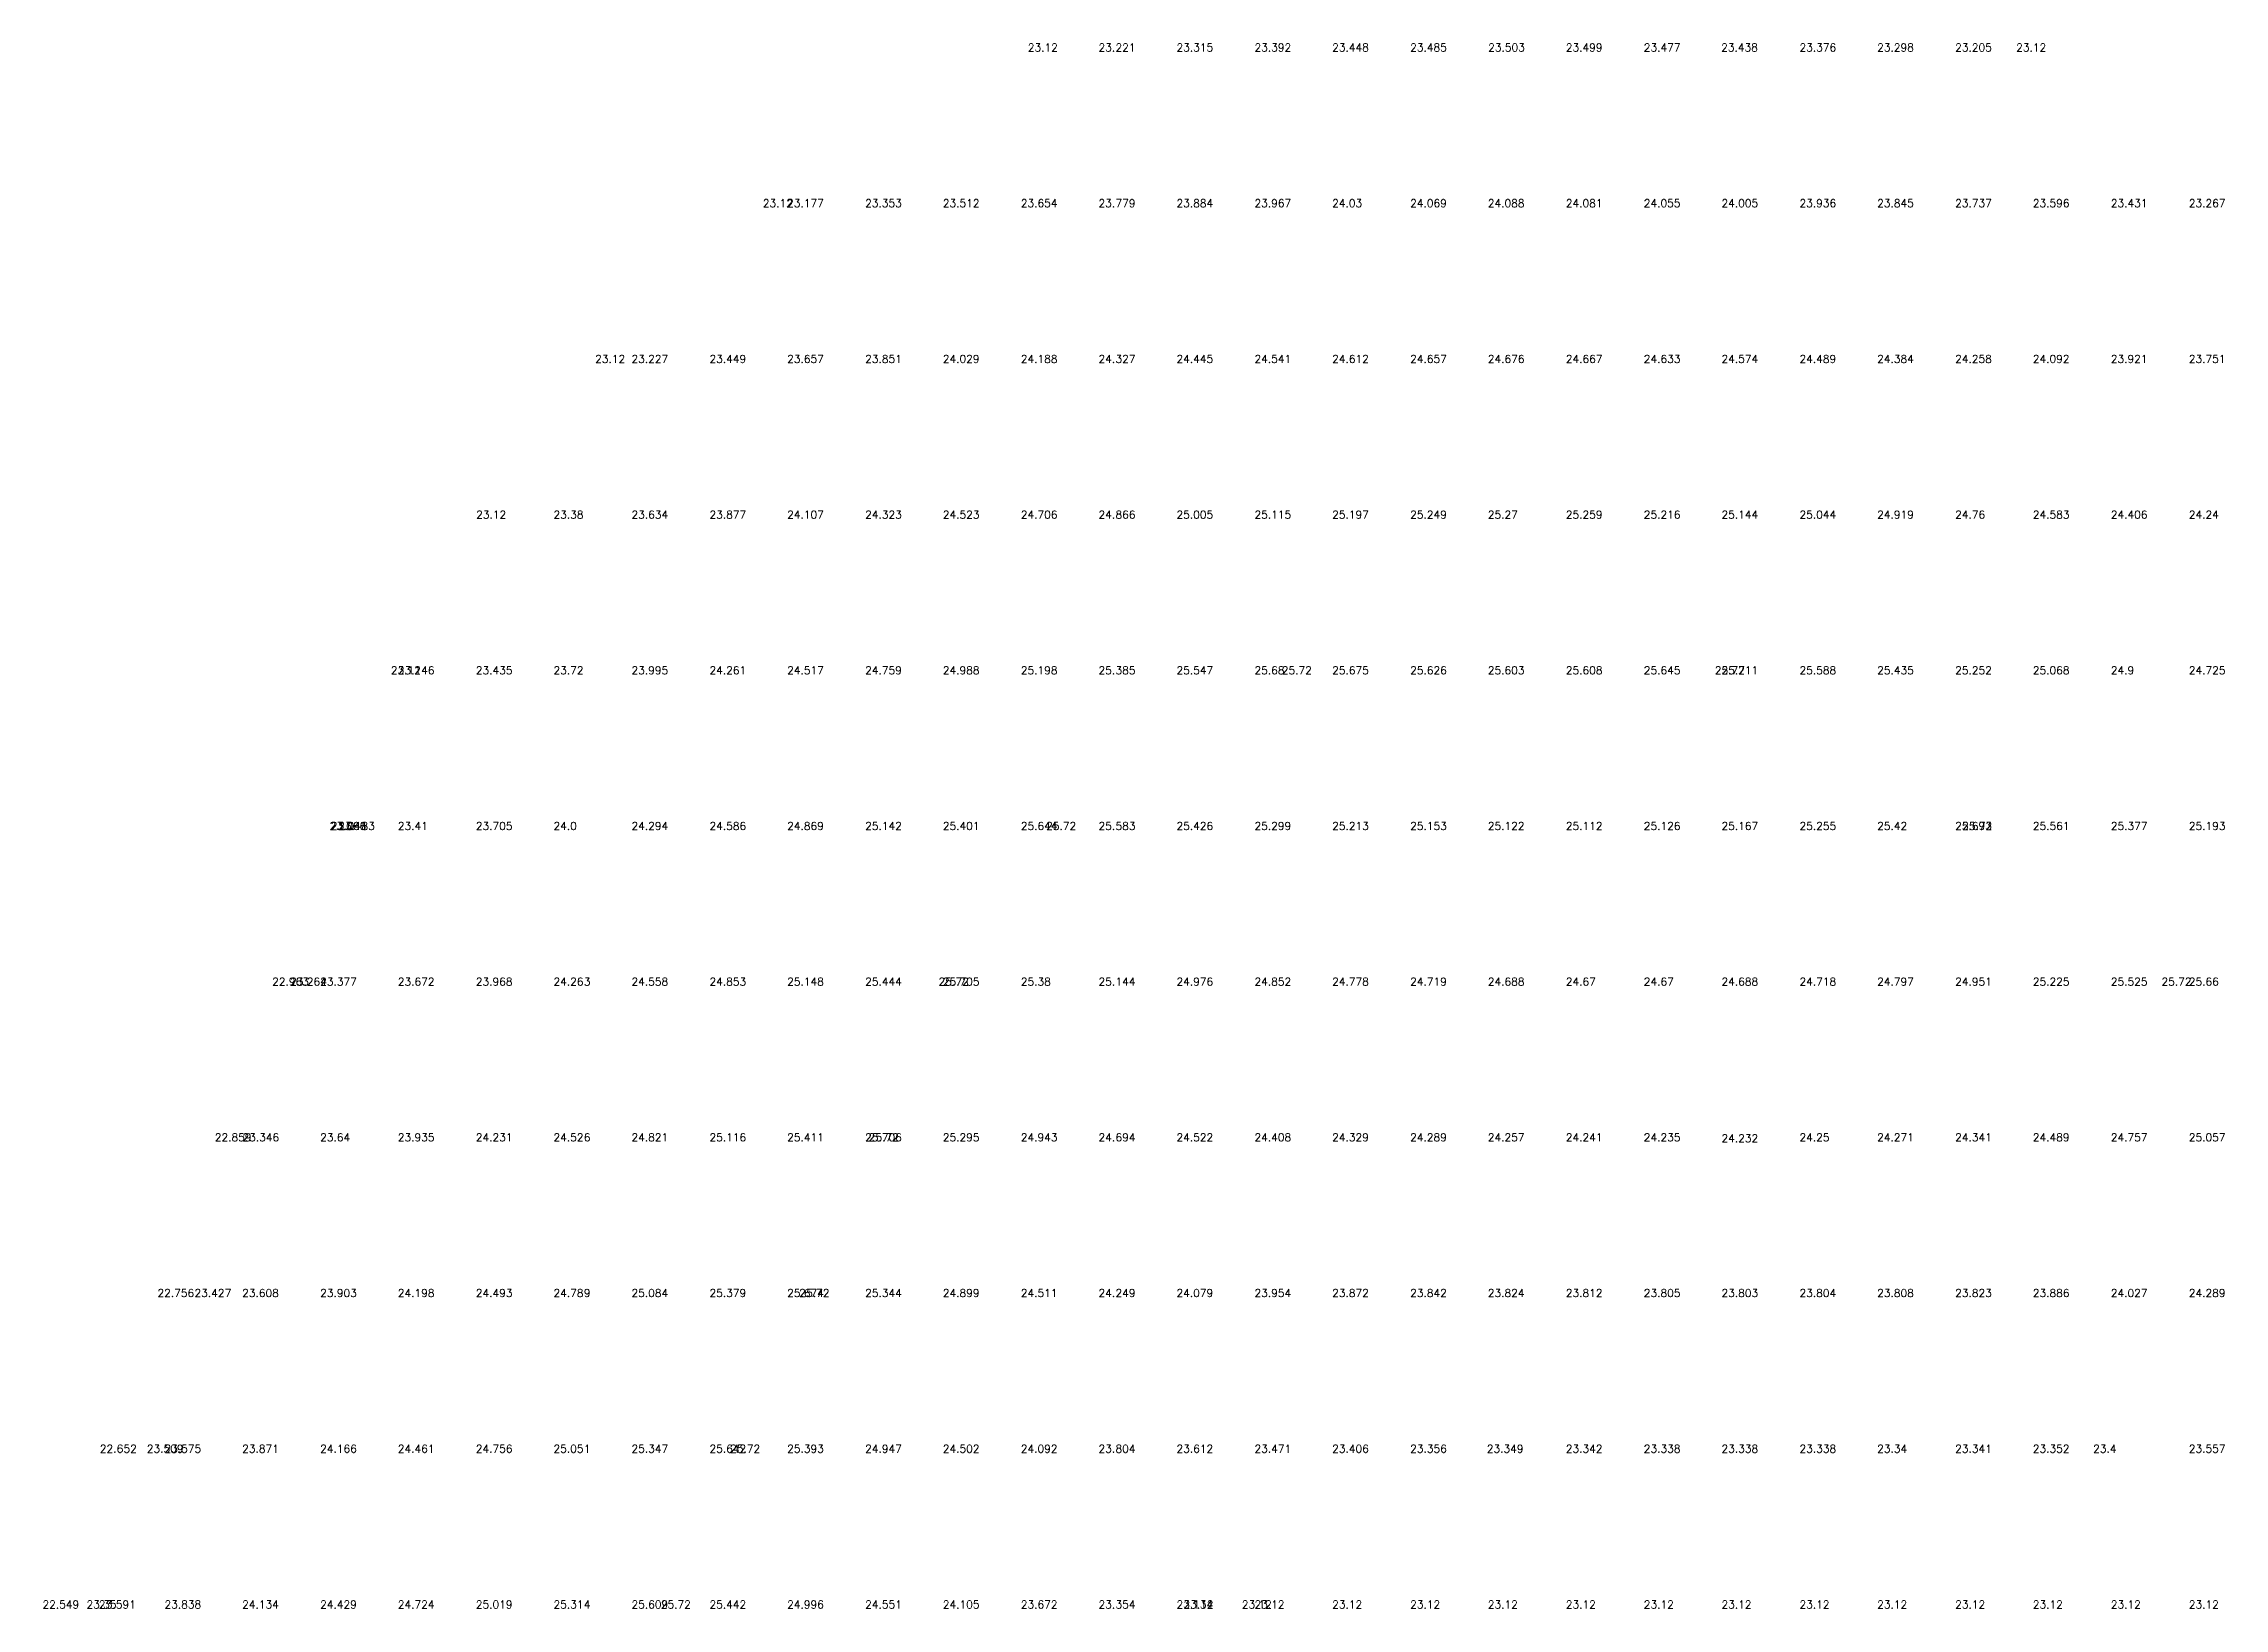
# Model space of a CAD drawing. Extents: x 6821 to 156660, y 8800 to 140150.
# Drawn here: x 39675 to 81688, y 110000 to 140150 of the extents above; entities that cross this region are included whole.
import ezdxf

# ---------------------------------------------------------------- set-up
doc = ezdxf.new("R2010")
doc.units = 0
doc.layers.get('0').update_dxf_attribs({"linetype": 'CONTINUOUS'})
doc.styles.get("Standard").update_dxf_attribs({"font": 'romans.shx', "bigfont": 'hztxt.shx'})

msp = doc.modelspace()

# ---------------------------------------------------------------- texts
for s, p in [('23.12', (58638.78, 140000, 23400)), ('23.221', (60000.62, 140000, 23500.92)), ('23.315', (61500.62, 140000, 23595.49)), ('23.392', (63000.62, 140000, 23672.35)), ('23.448', (64500.62, 140000, 23727.62)), ('23.485', (66000.62, 140000, 23764.71)), ('23.503', (67504.65, 140000, 23783.41)), ('23.499', (69000.62, 140000, 23779.01)), ('23.477', (70500.62, 140000, 23757.19)), ('23.438', (71994.9, 140000, 23717.59)), ('23.376', (73500.62, 140000, 23655.73)), ('23.298', (75000.62, 140000, 23578.4)), ('23.205', (76500.62, 140000, 23484.88)), ('23.12', (77678.03, 140000, 23400)), ('23.12', (53529.69, 137000, 23400)), ('23.177', (54000.62, 137000, 23456.89)), ('23.353', (55500.62, 137000, 23632.62)), ('23.512', (57000.62, 137000, 23792.33)), ('23.654', (58500.62, 137000, 23934.31)), ('23.779', (60000.62, 137000, 24058.51)), ('23.884', (61500.62, 137000, 24163.68)), ('23.967', (63000.62, 137000, 24246.72)), ('24.03', (64500.62, 137000, 24310.33)), ('24.069', (66000.62, 137000, 24349.08)), ('24.088', (67500.62, 137000, 24367.85)), ('24.081', (69000.62, 137000, 24361.36)), ('24.055', (70500.62, 137000, 24335.32)), ('24.005', (72000.62, 137000, 24284.65)), ('23.936', (73500.62, 137000, 24215.84)), ('23.845', (75000.62, 137000, 24125.39)), ('23.737', (76500.62, 137000, 24017.2)), ('23.596', (78000.62, 137000, 23875.58)), ('23.431', (79500.62, 137000, 23711.15)), ('23.267', (81000.62, 137000, 23546.72)), ('23.12', (50298.44, 134000, 23400)), ('23.227', (51000.62, 134000, 23507.01)), ('23.449', (52500.62, 134000, 23728.71)), ('23.657', (54000.62, 134000, 23937.08)), ('23.851', (55500.62, 134000, 24130.76)), ('24.029', (57000.62, 134000, 24308.77)), ('24.188', (58500.62, 134000, 24467.57)), ('24.327', (60000.62, 134000, 24607.47)), ('24.445', (61500.62, 134000, 24725.35)), ('24.541', (63000.62, 134000, 24821.44)), ('24.612', (64500.62, 134000, 24891.55)), ('24.657', (66000.62, 134000, 24937.16)), ('24.676', (67500.62, 134000, 24955.93)), ('24.667', (69000.62, 134000, 24947.03)), ('24.633', (70500.62, 134000, 24912.62)), ('24.574', (72000.62, 134000, 24853.99)), ('24.489', (73500.62, 134000, 24768.97)), ('24.384', (75000.62, 134000, 24663.78)), ('24.258', (76500.62, 134000, 24537.84)), ('24.092', (78000.62, 134000, 24372.02)), ('23.921', (79500.62, 134000, 24201.42)), ('23.751', (81000.62, 134000, 24030.82)), ('23.12', (48006.86, 131000, 23400)), ('23.38', (49500.62, 131000, 23659.7)), ('23.634', (51000.62, 131000, 23913.64)), ('23.877', (52500.62, 131000, 24156.91)), ('24.107', (54000.62, 131000, 24387.28)), ('24.323', (55500.62, 131000, 24603.17)), ('24.523', (57000.62, 131000, 24803.14)), ('24.706', (58500.62, 131000, 24985.88)), ('24.866', (60000.62, 131000, 25146.03)), ('25.005', (61500.62, 131000, 25284.66)), ('25.115', (63000.62, 131000, 25394.84)), ('25.197', (64500.62, 131000, 25476.58)), ('25.249', (66000.62, 131000, 25528.83)), ('25.27', (67500.62, 131000, 25549.8)), ('25.259', (69000.62, 131000, 25538.77)), ('25.216', (70500.62, 131000, 25496.25)), ('25.144', (72000.62, 131000, 25423.74)), ('25.044', (73500.62, 131000, 25323.7)), ('24.919', (75000.62, 131000, 25198.73)), ('24.76', (76500.62, 131000, 25040.04)), ('24.583', (78000.62, 131000, 24862.87)), ('24.406', (79500.62, 131000, 24685.7)), ('24.24', (81000.62, 131000, 24520.24)), ('23.12', (46362.3, 128000, 23400)), ('23.146', (46500.62, 128000, 23425.89)), ('23.435', (48000.62, 128000, 23715.2)), ('23.72', (49500.62, 128000, 23999.58)), ('23.995', (51000.62, 128000, 24274.76)), ('24.261', (52500.62, 128000, 24540.66)), ('24.517', (54000.62, 128000, 24796.56)), ('24.759', (55500.62, 128000, 25039.47)), ('24.988', (57000.62, 128000, 25267.68)), ('25.198', (58500.62, 128000, 25477.63)), ('25.385', (60000.62, 128000, 25664.58)), ('25.547', (61500.62, 128000, 25826.94)), ('25.68', (63000.62, 128000, 25960.03)), ('25.72', (63530.82, 128000, 26000)), ('25.675', (64500.62, 128000, 25954.68)), ('25.626', (66000.62, 128000, 25905.87)), ('25.603', (67500.62, 128000, 25883.49)), ('25.608', (69000.62, 128000, 25888.31)), ('25.645', (70500.62, 128000, 25925.02)), ('25.72', (71870.56, 128000, 26000)), ('25.711', (72000.62, 128000, 25990.6)), ('25.588', (73500.62, 128000, 25867.52)), ('25.435', (75000.62, 128000, 25715.28)), ('25.252', (76500.62, 128000, 25531.74)), ('25.068', (78000.62, 128000, 25347.57)), ('24.9', (79500.62, 128000, 25179.63)), ('24.725', (81000.62, 128000, 25005.08)), ('23.066', (45181.21, 125000, 23346.46)), ('23.041', (45205.96, 125000, 23320.73)), ('23.183', (45348.22, 125000, 23462.86)), ('23.183', (45348.22, 125000, 23462.86)), ('23.41', (46500.62, 125000, 23689.64)), ('23.705', (48000.62, 125000, 23984.82)), ('24.0', (49500.62, 125000, 24280)), ('24.294', (51000.62, 125000, 24574.37)), ('24.586', (52500.62, 125000, 24865.97)), ('24.869', (54000.62, 125000, 25149.44)), ('25.142', (55500.62, 125000, 25421.81)), ('25.401', (57000.62, 125000, 25680.52)), ('25.644', (58500.62, 125000, 25923.58)), ('25.72', (58990.01, 125000, 26000)), ('25.583', (60000.62, 125000, 25863.39)), ('25.426', (61500.62, 125000, 25705.61)), ('25.299', (63000.62, 125000, 25579.26)), ('25.213', (64500.62, 125000, 25493.17)), ('25.153', (66000.62, 125000, 25433.39)), ('25.122', (67500.62, 125000, 25401.99)), ('25.112', (69000.62, 125000, 25392.39)), ('25.126', (70500.62, 125000, 25406.36)), ('25.167', (72000.62, 125000, 25446.58)), ('25.255', (73500.62, 125000, 25535.07)), ('25.42', (75000.62, 125000, 25700.31)), ('25.693', (76500.62, 125000, 25973.15)), ('25.72', (76634.82, 125000, 26000)), ('25.561', (78000.62, 125000, 25841.24)), ('25.377', (79500.62, 125000, 25657.07)), ('25.193', (81000.62, 125000, 25472.9)), ('22.963', (44076.08, 122000, 23242.88)), ('23.264', (44426.91, 122000, 23544.4)), ('23.377', (45000.62, 122000, 23657.3)), ('23.672', (46500.62, 122000, 23952.48)), ('23.968', (48000.62, 122000, 24247.66)), ('24.263', (49500.62, 122000, 24542.84)), ('24.558', (51000.62, 122000, 24838.02)), ('24.853', (52500.62, 122000, 25133.2)), ('25.148', (54000.62, 122000, 25428.38)), ('25.444', (55500.62, 122000, 25723.56)), ('25.72', (56918.11, 122000, 26000)), ('25.705', (57000.62, 122000, 25984.88)), ('25.38', (58500.62, 122000, 25660.02)), ('25.144', (60000.62, 122000, 25423.6)), ('24.976', (61500.62, 122000, 25256.28)), ('24.852', (63000.62, 122000, 25131.96)), ('24.778', (64500.62, 122000, 25058.11)), ('24.719', (66000.62, 122000, 24998.83)), ('24.688', (67500.62, 122000, 24967.87)), ('24.67', (69000.62, 122000, 24949.86)), ('24.67', (70500.62, 122000, 24949.99)), ('24.688', (72000.62, 122000, 24968.39)), ('24.718', (73500.62, 122000, 24997.68)), ('24.797', (75000.62, 122000, 25077.34)), ('24.951', (76500.62, 122000, 25230.69)), ('25.225', (78000.62, 122000, 25504.97)), ('25.525', (79500.62, 122000, 25805.11)), ('25.72', (80474.64, 122000, 26000)), ('25.66', (81000.62, 122000, 25940.07)), ('22.859', (42970.95, 119000, 23139.3)), ('23.346', (43505.6, 119000, 23625.95)), ('23.64', (45000.62, 119000, 23920.15)), ('23.935', (46500.62, 119000, 24215.33)), ('24.231', (48000.62, 119000, 24510.51)), ('24.526', (49500.62, 119000, 24805.69)), ('24.821', (51000.62, 119000, 25100.87)), ('25.116', (52500.62, 119000, 25396.05)), ('25.411', (54000.62, 119000, 25691.23)), ('25.706', (55500.62, 119000, 25986.4)), ('25.72', (55569.71, 119000, 26000)), ('25.295', (57000.62, 119000, 25575.16)), ('24.943', (58500.62, 119000, 25222.96)), ('24.694', (60000.62, 119000, 24974.26)), ('24.522', (61500.62, 119000, 24802.28)), ('24.408', (63000.62, 119000, 24688.38)), ('24.329', (64500.62, 119000, 24609.35)), ('24.289', (66000.62, 119000, 24568.52)), ('24.257', (67500.62, 119000, 24537)), ('24.241', (69000.62, 119000, 24521.33)), ('24.235', (70500.62, 119000, 24514.78)), ('24.232', (72000.62, 118983.08, 24511.63)), ('24.25', (73500.62, 119000, 24530.48)), ('24.271', (75000.62, 119000, 24551.25)), ('24.341', (76500.62, 119000, 24621.41)), ('24.489', (78000.62, 119000, 24768.65)), ('24.757', (79500.62, 119000, 25036.8)), ('25.057', (81000.62, 119000, 25336.93)), ('22.756', (41865.81, 116000, 23035.72)), ('23.427', (42584.29, 116000, 23707.49)), ('23.608', (43500.62, 116000, 23887.81)), ('23.903', (45000.62, 116000, 24182.99)), ('24.198', (46500.62, 116000, 24478.17)), ('24.493', (48000.62, 116000, 24773.35)), ('24.789', (49500.62, 116000, 25068.53)), ('25.084', (51000.62, 116000, 25363.71)), ('25.379', (52500.62, 116000, 25658.89)), ('25.674', (54000.62, 116000, 25954.07)), ('25.72', (54234.02, 116000, 26000)), ('25.344', (55500.62, 116000, 25623.95)), ('24.899', (57000.62, 116000, 25178.59)), ('24.511', (58500.62, 116000, 24791.2)), ('24.249', (60000.62, 116000, 24529.24)), ('24.079', (61500.62, 116000, 24358.99)), ('23.954', (63000.62, 116000, 24234.03)), ('23.872', (64500.62, 116000, 24152.11)), ('23.842', (66000.62, 116000, 24121.57)), ('23.824', (67500.62, 116000, 24104.49)), ('23.812', (69000.62, 116000, 24092.23)), ('23.805', (70500.62, 116000, 24085.43)), ('23.803', (72000.62, 116000, 24082.67)), ('23.804', (73500.62, 116000, 24083.83)), ('23.808', (75000.62, 116000, 24087.82)), ('23.823', (76500.62, 116000, 24103.25)), ('23.886', (78000.62, 116000, 24166.37)), ('24.027', (79500.62, 116000, 24306.9)), ('24.289', (81000.62, 116000, 24568.62)), ('22.652', (40760.68, 113000, 22932.14)), ('23.509', (41662.98, 113000, 23789.03)), ('23.575', (42000.62, 113000, 23855.48)), ('23.871', (43500.62, 113000, 24150.66)), ('24.166', (45000.62, 113000, 24445.84)), ('24.461', (46500.62, 113000, 24741.02)), ('24.756', (48000.62, 113000, 25036.2)), ('25.051', (49500.62, 113000, 25331.38)), ('25.347', (51000.62, 113000, 25626.56)), ('25.642', (52500.62, 113000, 25921.74)), ('25.72', (52898.34, 113000, 26000)), ('25.393', (54000.62, 113000, 25672.73)), ('24.947', (55500.62, 113000, 25227.38)), ('24.502', (57000.62, 113000, 24782.03)), ('24.092', (58500.62, 113000, 24372.41)), ('23.804', (60000.62, 113000, 24084.05)), ('23.612', (61500.62, 113000, 23892.27)), ('23.471', (63000.62, 113000, 23751.34)), ('23.406', (64500.62, 113000, 23685.99)), ('23.356', (66000.62, 113000, 23636.16)), ('23.349', (67477.83, 113000, 23628.78)), ('23.342', (69000.62, 113000, 23622.08)), ('23.338', (70500.62, 113000, 23618.47)), ('23.338', (72000.62, 113000, 23618.35)), ('23.338', (73500.62, 113000, 23617.7)), ('23.34', (75000.62, 113000, 23619.68)), ('23.341', (76500.62, 113000, 23620.96)), ('23.352', (78000.62, 113000, 23632.48)), ('23.4', (79161.68, 113000, 23679.78)), ('23.557', (81000.62, 113000, 23837.02)), ('22.549', (39655.55, 110000, 22828.56)), ('23.35', (40500.62, 110000, 23629.75)), ('23.591', (40741.67, 110000, 23870.58)), ('23.838', (42000.62, 110000, 24118.32)), ('24.134', (43500.62, 110000, 24413.5)), ('24.429', (45000.62, 110000, 24708.68)), ('24.724', (46500.62, 110000, 25003.86)), ('25.019', (48000.62, 110000, 25299.04)), ('25.314', (49500.62, 110000, 25594.22)), ('25.609', (51000.62, 110000, 25889.4)), ('25.72', (51562.65, 110000, 26000)), ('25.442', (52500.62, 110000, 25721.52)), ('24.996', (54000.62, 110000, 25276.16)), ('24.551', (55500.62, 110000, 24830.81)), ('24.105', (57000.62, 110000, 24385.46)), ('23.672', (58500.62, 110000, 23952.46)), ('23.354', (60000.62, 110000, 23633.86)), ('23.134', (61500.62, 110000, 23413.94)), ('23.12', (61637.91, 110000, 23400)), ('23.12', (62758.35, 110000, 23400)), ('23.12', (63000.62, 110000, 23400)), ('23.12', (64500.62, 110000, 23400)), ('23.12', (66000.62, 110000, 23400)), ('23.12', (67500.62, 110000, 23400)), ('23.12', (69000.62, 110000, 23400)), ('23.12', (70500.62, 110000, 23400)), ('23.12', (72000.62, 110000, 23400)), ('23.12', (73500.62, 110000, 23400)), ('23.12', (75000.62, 110000, 23400)), ('23.12', (76500.62, 110000, 23400)), ('23.12', (78000.62, 110000, 23400)), ('23.12', (79500.62, 110000, 23400)), ('23.12', (81000.62, 110000, 23400))]:
    msp.add_text(s, height=150).set_placement(p)

doc.saveas('drawing.dxf')
